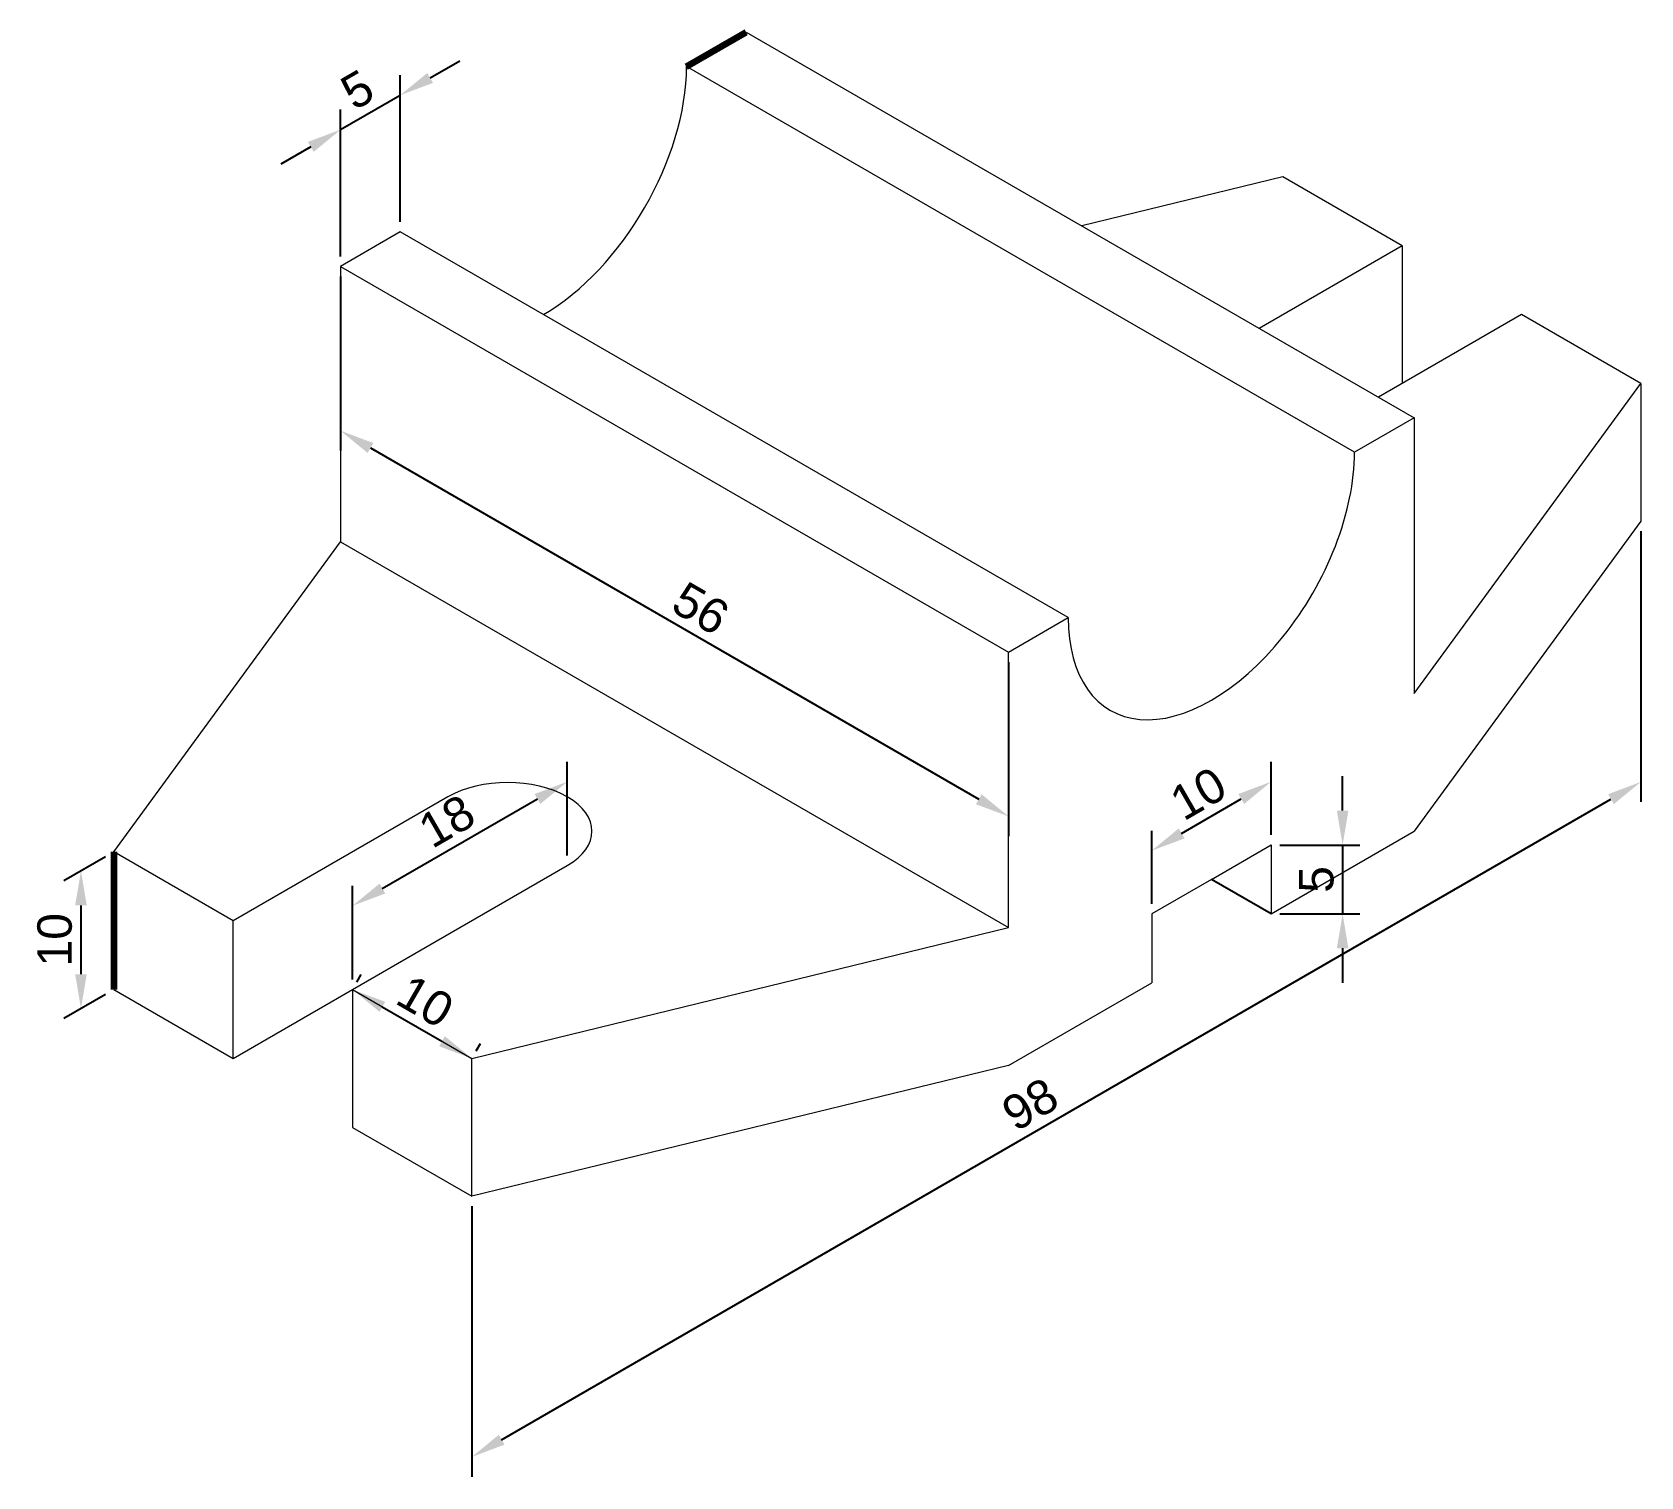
# Model space of a CAD drawing. Header units: millimetres. Extents: x 5529 to 5646, y 8855 to 8959.
import ezdxf

# ---------------------------------------------------------------- set-up
doc = ezdxf.new("R2010")
doc.units = ezdxf.units.MM
doc.styles.get("Standard").update_dxf_attribs({"font": 'arial.ttf'})
doc.dimstyles.new('ISO-25', dxfattribs={"dimtxt": 2.5, "dimasz": 2.5, "dimexe": 1.25, "dimexo": 0.625, "dimtad": 1, "dimtxsty": 'Standard', "dimcen": 2.5, "dimadec": 0, "dimazin": 0, "dimtfac": 1, "dimtmove": 0, "dimatfit": 3, "dimfxl": 1, "dimarcsym": 0})

# ---------------------------------------------------------------- blocks, each defined once
blk = doc.blocks.new('*D1')
at = {"color": 0, "lineweight": -2, "transparency": 16777216}
for p, q in [((5551.26, 8941.66), (5551.26, 8929.01)), ((5553.43, 8929.2), (5597.59, 8903.7)), ((5599.76, 8913.66), (5599.76, 8901.01))]:
    blk.add_line(p, q, dxfattribs=at)
at = {"color": 0, "transparency": 16777216}
for points in [[(5553.64, 8929.56), (5553.22, 8928.84), (5551.26, 8930.45)], [(5597.8, 8904.06), (5597.39, 8903.34), (5599.76, 8902.45)]]:
    blk.add_solid(points, dxfattribs=at)
at = {"layer": 'Defpoints', "color": 0, "transparency": 16777216}
for p in [(5551.26, 8942.38), (5599.76, 8914.38), (5599.76, 8902.45)]:
    blk.add_point(p, dxfattribs=at)
at = {"color": 0, "transparency": 16777216, "insert": (5577.41, 8917.55), "char_height": 2.5, "attachment_point": 5, "rotation": 330}
blk.add_mtext('56', dxfattribs=at)
blk = doc.blocks.new('*D2')
at = {"color": 0, "lineweight": -2, "transparency": 16777216}
for p, q in [((5557.76, 8956.06), (5559.92, 8957.31)), ((5555.59, 8945.61), (5555.59, 8956.26)), ((5551.26, 8952.31), (5555.59, 8954.81)), ((5551.26, 8943.11), (5551.26, 8953.76)), ((5549.1, 8951.06), (5546.93, 8949.81))]:
    blk.add_line(p, q, dxfattribs=at)
at = {"color": 0, "transparency": 16777216}
for points in [[(5557.55, 8956.42), (5557.97, 8955.7), (5555.59, 8954.81)], [(5548.89, 8951.42), (5549.31, 8950.7), (5551.26, 8952.31)]]:
    blk.add_solid(points, dxfattribs=at)
at = {"layer": 'Defpoints', "color": 0, "transparency": 16777216}
for p in [(5555.59, 8954.81), (5555.59, 8944.88), (5551.26, 8942.38)]:
    blk.add_point(p, dxfattribs=at)
at = {"color": 0, "transparency": 16777216, "insert": (5552.48, 8955.21), "char_height": 2.5, "attachment_point": 5, "rotation": 30}
blk.add_mtext('5', dxfattribs=at)
blk = doc.blocks.new('*D3')
at = {"color": 0, "lineweight": -2, "transparency": 16777216}
for p, q in [((5552.44, 8890.43), (5552.75, 8890.97)), ((5554.29, 8888.63), (5558.62, 8886.13)), ((5561.1, 8885.43), (5561.41, 8885.97))]:
    blk.add_line(p, q, dxfattribs=at)
at = {"color": 0, "transparency": 16777216}
for points in [[(5554.5, 8889), (5554.09, 8888.27), (5552.13, 8889.88)], [(5558.83, 8886.5), (5558.42, 8885.77), (5560.79, 8884.88)]]:
    blk.add_solid(points, dxfattribs=at)
at = {"layer": 'Defpoints', "color": 0, "transparency": 16777216}
for p in [(5552.13, 8889.88), (5560.79, 8884.88), (5560.79, 8884.88)]:
    blk.add_point(p, dxfattribs=at)
at = {"color": 0, "transparency": 16777216, "insert": (5557.41, 8889.03), "char_height": 2.5, "attachment_point": 5, "rotation": 330}
blk.add_mtext('10', dxfattribs=at)
blk = doc.blocks.new('*D4')
at = {"color": 0, "lineweight": -2, "transparency": 16777216}
for p, q in [((5534.18, 8899.52), (5531.16, 8897.78)), ((5532.41, 8896), (5532.41, 8891)), ((5534.18, 8889.52), (5531.16, 8887.78))]:
    blk.add_line(p, q, dxfattribs=at)
at = {"color": 0, "transparency": 16777216}
for points in [[(5531.99, 8896), (5532.83, 8896), (5532.41, 8898.5)], [(5531.99, 8891), (5532.83, 8891), (5532.41, 8888.5)]]:
    blk.add_solid(points, dxfattribs=at)
at = {"layer": 'Defpoints', "color": 0, "transparency": 16777216}
for p in [(5534.81, 8899.88), (5534.81, 8889.88), (5532.41, 8888.5)]:
    blk.add_point(p, dxfattribs=at)
at = {"color": 0, "transparency": 16777216, "insert": (5530.51, 8893.5), "char_height": 2.5, "attachment_point": 5, "rotation": 90}
blk.add_mtext('10', dxfattribs=at)
blk = doc.blocks.new('*D5')
at = {"color": 0, "lineweight": -2, "transparency": 16777216}
for p, q in [((5567.72, 8899.61), (5567.72, 8906.41)), ((5554.29, 8897.22), (5565.55, 8903.72)), ((5552.13, 8890.61), (5552.13, 8897.41))]:
    blk.add_line(p, q, dxfattribs=at)
at = {"color": 0, "transparency": 16777216}
for points in [[(5565.34, 8904.08), (5565.76, 8903.36), (5567.72, 8904.97)], [(5554.09, 8897.58), (5554.5, 8896.86), (5552.13, 8895.97)]]:
    blk.add_solid(points, dxfattribs=at)
at = {"layer": 'Defpoints', "color": 0, "transparency": 16777216}
for p in [(5567.72, 8904.97), (5567.72, 8898.88), (5552.13, 8889.88)]:
    blk.add_point(p, dxfattribs=at)
at = {"color": 0, "transparency": 16777216, "insert": (5558.97, 8902.11), "char_height": 2.5, "attachment_point": 5, "rotation": 30}
blk.add_mtext('18', dxfattribs=at)
blk = doc.blocks.new('*D6')
at = {"color": 0, "lineweight": -2, "transparency": 16777216}
for p, q in [((5645.66, 8923.16), (5645.66, 8903.52)), ((5562.95, 8857.21), (5643.49, 8903.71)), ((5560.79, 8874.16), (5560.79, 8854.52))]:
    blk.add_line(p, q, dxfattribs=at)
at = {"color": 0, "transparency": 16777216}
for points in [[(5643.29, 8904.07), (5643.7, 8903.35), (5645.66, 8904.96)], [(5562.75, 8857.57), (5563.16, 8856.85), (5560.79, 8855.96)]]:
    blk.add_solid(points, dxfattribs=at)
at = {"layer": 'Defpoints', "color": 0, "transparency": 16777216}
for p in [(5645.66, 8923.88), (5645.66, 8904.96), (5560.79, 8874.88)]:
    blk.add_point(p, dxfattribs=at)
at = {"color": 0, "transparency": 16777216, "insert": (5601.32, 8881.56), "char_height": 2.5, "attachment_point": 5, "rotation": 30}
blk.add_mtext('98', dxfattribs=at)
blk = doc.blocks.new('*D7')
at = {"color": 0, "lineweight": -2, "transparency": 16777216}
for p, q in [((5618.81, 8901.11), (5618.81, 8906.41)), ((5612.32, 8901.22), (5616.65, 8903.72)), ((5610.15, 8896.11), (5610.15, 8901.41))]:
    blk.add_line(p, q, dxfattribs=at)
at = {"color": 0, "transparency": 16777216}
for points in [[(5616.44, 8904.08), (5616.86, 8903.36), (5618.81, 8904.97)], [(5612.11, 8901.58), (5612.53, 8900.86), (5610.15, 8899.97)]]:
    blk.add_solid(points, dxfattribs=at)
at = {"layer": 'Defpoints', "color": 0, "transparency": 16777216}
for p in [(5618.81, 8904.97), (5618.81, 8900.38), (5610.15, 8895.38)]:
    blk.add_point(p, dxfattribs=at)
at = {"color": 0, "transparency": 16777216, "insert": (5613.53, 8904.11), "char_height": 2.5, "attachment_point": 5, "rotation": 30}
blk.add_mtext('10', dxfattribs=at)
blk = doc.blocks.new('*D8')
at = {"color": 0, "lineweight": -2, "transparency": 16777216}
for p, q in [((5624.01, 8902.88), (5624.01, 8905.38)), ((5619.44, 8900.38), (5625.26, 8900.38)), ((5624.01, 8900.38), (5624.01, 8895.38)), ((5619.44, 8895.38), (5625.26, 8895.38)), ((5624.01, 8892.88), (5624.01, 8890.38))]:
    blk.add_line(p, q, dxfattribs=at)
at = {"color": 0, "transparency": 16777216}
for points in [[(5623.59, 8902.88), (5624.43, 8902.88), (5624.01, 8900.38)], [(5623.59, 8892.88), (5624.43, 8892.88), (5624.01, 8895.38)]]:
    blk.add_solid(points, dxfattribs=at)
at = {"layer": 'Defpoints', "color": 0, "transparency": 16777216}
for p in [(5618.81, 8900.38), (5618.81, 8895.38), (5624.01, 8895.38)]:
    blk.add_point(p, dxfattribs=at)
at = {"color": 0, "transparency": 16777216, "insert": (5622.11, 8897.88), "char_height": 2.5, "attachment_point": 5, "rotation": 90}
blk.add_mtext('5', dxfattribs=at)

msp = doc.modelspace()

# ---------------------------------------------------------------- linework, layer by layer
at = {"lineweight": 211}
for p, q in [((5576.377, 8956.885), (5580.707, 8959.385)), ((5534.808, 8899.885), (5534.808, 8889.885))]:
    msp.add_line(p, q, dxfattribs=at)
at = {"lineweight": 5}
for p, q in [((5580.707, 8959.385), (5629.205, 8931.385)), ((5624.874, 8928.885), (5576.377, 8956.885)), ((5619.678, 8948.885), (5605.064, 8945.322)), ((5628.339, 8943.885), (5619.678, 8948.885)), ((5555.592, 8944.885), (5551.262, 8942.385)), ((5604.09, 8916.885), (5555.592, 8944.885)), ((5628.339, 8943.885), (5617.946, 8937.885)), ((5628.339, 8943.885), (5628.339, 8933.885)), ((5551.262, 8942.385), (5599.76, 8914.385)), ((5551.262, 8942.385), (5551.262, 8922.385)), ((5636.999, 8938.885), (5626.607, 8932.885)), ((5645.659, 8933.885), (5636.999, 8938.885)), ((5629.205, 8911.385), (5645.659, 8933.885)), ((5645.659, 8933.885), (5645.659, 8923.885)), ((5629.205, 8931.385), (5624.874, 8928.885)), ((5629.205, 8931.385), (5629.205, 8911.385)), ((5645.659, 8923.885), (5629.205, 8901.385)), ((5534.808, 8899.885), (5551.262, 8922.385)), ((5551.262, 8922.385), (5599.76, 8894.385)), ((5599.76, 8914.385), (5604.09, 8916.885)), ((5599.76, 8894.385), (5599.76, 8914.385)), ((5559.057, 8903.885), (5543.468, 8894.885)), ((5618.812, 8895.385), (5629.205, 8901.385)), ((5543.468, 8894.885), (5534.808, 8899.885)), ((5614.482, 8897.885), (5618.812, 8900.385)), ((5618.812, 8900.385), (5618.812, 8895.385)), ((5552.128, 8889.885), (5567.717, 8898.885)), ((5614.482, 8897.885), (5610.152, 8895.385)), ((5543.468, 8884.885), (5543.468, 8894.885)), ((5610.152, 8895.385), (5610.152, 8890.385)), ((5560.789, 8884.885), (5599.76, 8894.385)), ((5599.76, 8884.385), (5610.152, 8890.385)), ((5534.808, 8889.885), (5543.468, 8884.885)), ((5543.468, 8884.885), (5552.128, 8889.885)), ((5552.128, 8889.885), (5560.789, 8884.885)), ((5552.128, 8889.885), (5552.128, 8879.885)), ((5560.789, 8874.885), (5560.789, 8884.885)), ((5599.76, 8884.385), (5560.789, 8874.885)), ((5552.128, 8879.885), (5560.789, 8874.885))]:
    msp.add_line(p, q, dxfattribs=at)
msp.add_line((5618.812, 8895.385), (5614.482, 8897.885))
for centre, major_axis, start_param, end_param in [((5565.985, 8950.885), (-7.348, -12.728), 7.0685835, 8.6393798), ((5614.482, 8922.885), (-7.348, -12.728), 5.4977871, 8.6393798), ((5563.387, 8901.385), (-6.124, 0), 2.3561945, 5.4977871)]:
    msp.add_ellipse(centre, major_axis=major_axis, ratio=0.5773503, start_param=start_param, end_param=end_param, dxfattribs=at)

# ---------------------------------------------------------------- dimensions: what is measured, and where the dimension line sits
at = {"color": 244, "true_color": 0x991b1e}
for p1, p2, distance, picture, middle in [((5551.262, 8942.385), (5555.592, 8944.885), 8.598, '*D2', (5552.479, 8955.205)), ((5610.152, 8895.385), (5618.812, 8900.385), 3.968, '*D7', (5613.531, 8904.113)), ((5552.128, 8889.885), (5567.717, 8898.885), 5.268, '*D5', (5558.972, 8902.114)), ((5618.812, 8900.385), (5618.812, 8895.385), 5.196, '*D8', (5622.112, 8897.885)), ((5534.808, 8899.885), (5534.808, 8889.885), -2.398, '*D4', (5530.509, 8893.501)), ((5552.128, 8889.885), (5560.789, 8884.885), 0, '*D3', (5557.409, 8889.031))]:
    dim = msp.add_aligned_dim(p1=p1, p2=p2, distance=distance, dimstyle='ISO-25', dxfattribs=at)
    dim.commit()
    dim.dimension.update_dxf_attribs({"geometry": picture, "text_midpoint": middle})
for base, p1, p2, angle, picture, middle in [((5599.76, 8902.451), (5551.262, 8942.385), (5599.76, 8914.385), 330, '*D1', (5576.462, 8915.902)), ((5645.659, 8904.958), (5560.789, 8874.885), (5645.659, 8923.885), 30, '*D6', (5602.273, 8879.91))]:
    dim = msp.add_linear_dim(base=base, p1=p1, p2=p2, angle=angle, dimstyle='ISO-25', dxfattribs=at)
    dim.commit()
    dim.dimension.update_dxf_attribs({"geometry": picture, "text_midpoint": middle, "dimtype": 161})

doc.saveas('drawing.dxf')
